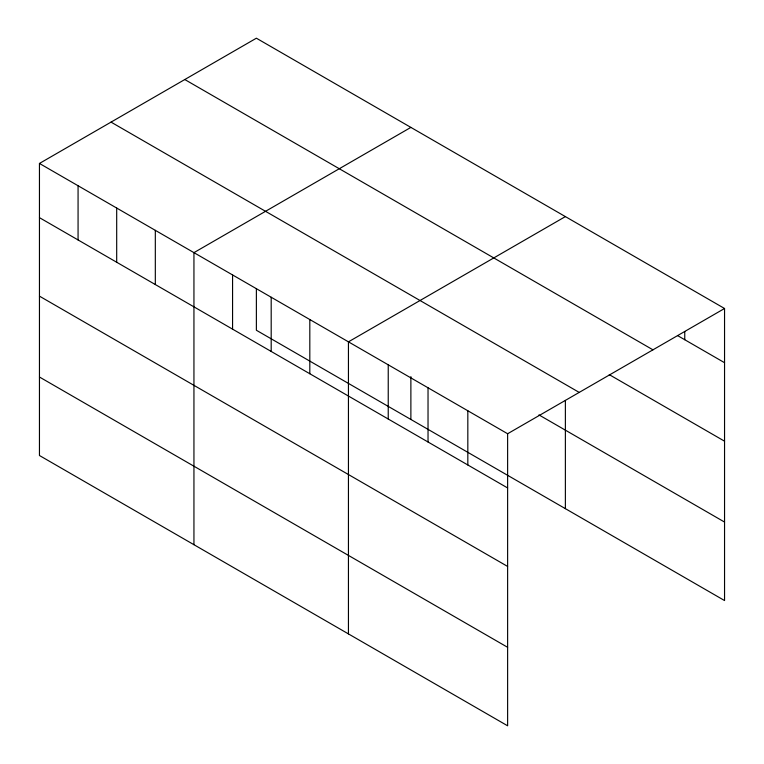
<?xml version="1.0" encoding="UTF-8"?>
<svg xmlns="http://www.w3.org/2000/svg" width="764" height="764" viewBox="0 0 764 764"><rect width="100%" height="100%" fill="white"/><g stroke="black" fill="none" stroke-linecap="round" stroke-linejoin="round"><path stroke-width="1.15" d="M39.451 163.448L507.621 433.742L507.621 725.8L39.451 455.506L39.451 163.448L256.379 38.2L724.549 308.494L724.549 600.552L256.379 330.258L256.379 288.63M410.879 127.397L193.941 252.645L193.941 544.703M565.379 216.594L348.441 341.842L348.441 633.9M507.621 433.742L724.549 308.494M677.62 335.606L724.549 362.699M184.792 79.532L652.962 349.826M609.252 374.627L724.549 441.191M111.038 122.116L579.207 392.409M538.945 414.9L724.549 522.06M39.451 217.654L507.621 487.948M39.451 296.146L507.621 566.439M39.451 377.015L507.621 647.309M684.754 331.481L684.754 339.722M565.379 400.431L565.379 508.652M467.826 410.765L467.826 464.97M428.031 387.797L428.031 442.003M410.879 376.642L410.879 419.455M388.236 364.82L388.236 419.025M309.812 319.543L309.812 373.749M271.191 297.244L271.191 351.45M232.571 274.944L232.571 329.15M155.321 230.346L155.321 284.552M116.691 208.047L116.691 262.253M78.071 185.748L78.071 239.953"/></g></svg>
